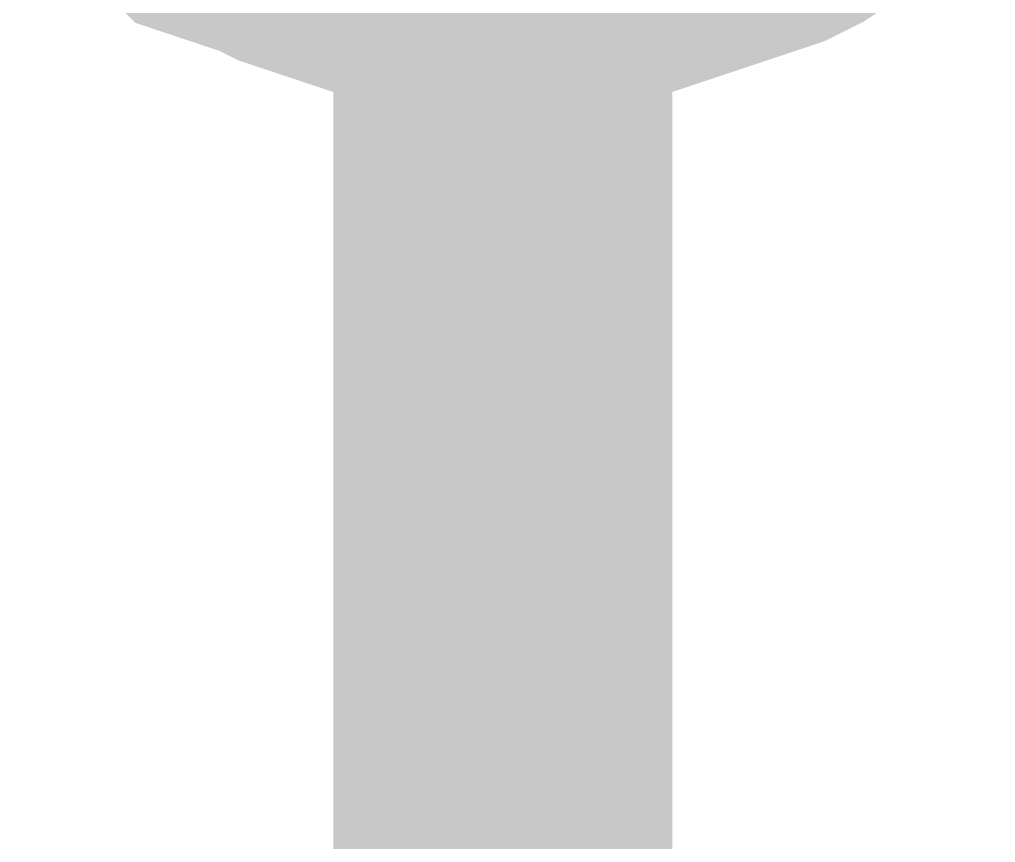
# Model space of a CAD drawing. Header units: inches. Extents: x 0 to 431, y 0 to 297.
# Drawn here: x 86.796 to 87.659, y 97.689 to 98.417 of the extents above; entities that cross this region are included whole.
import ezdxf

# ---------------------------------------------------------------- set-up
doc = ezdxf.new("R2010")
doc.units = ezdxf.units.IN
doc.layers.add('Sheet', color=255, linetype='Continuous')

msp = doc.modelspace()

# ---------------------------------------------------------------- linework, layer by layer
at = {"layer": 'Sheet'}
for points in [[(87.22337, 93.91544, 0.29972, 0.29972, 0), (87.22337, 96.45279, 0.29972, 0.29972, 0), (87.22337, 98.99853, 0.29972, 0.29972, 0)], [(87.22337, 98.48602, 0.29972, 0.29972, 0), (87.19817, 98.48602, 0.29972, 0.29972, 0), (87.17296, 98.48602, 0.29972, 0.29972, 0), (87.14776, 98.49443, 0.29972, 0.29972, 0), (87.12256, 98.49443, 0.29972, 0.29972, 0), (87.09735, 98.50283, 0.29972, 0.29972, 0), (87.07215, 98.51123, 0.29972, 0.29972, 0), (87.04694, 98.51963, 0.29972, 0.29972, 0), (87.03014, 98.52803, 0.29972, 0.29972, 0), (87.00494, 98.53643, 0.29972, 0.29972, 0), (86.97973, 98.54484, 0.29972, 0.29972, 0), (86.96293, 98.56164, 0.29972, 0.29972, 0), (86.94613, 98.57004, 0.29972, 0.29972, 0)], [(87.22337, 98.48602, 0.29972, 0.29972, 0), (87.19817, 98.48602, 0.29972, 0.29972, 0), (87.17296, 98.48602, 0.29972, 0.29972, 0), (87.14776, 98.49443, 0.29972, 0.29972, 0), (87.12256, 98.49443, 0.29972, 0.29972, 0), (87.09735, 98.50283, 0.29972, 0.29972, 0), (87.07215, 98.51123, 0.29972, 0.29972, 0), (87.04694, 98.51963, 0.29972, 0.29972, 0), (87.03014, 98.52803, 0.29972, 0.29972, 0), (87.00494, 98.53643, 0.29972, 0.29972, 0), (86.97973, 98.54484, 0.29972, 0.29972, 0), (86.96293, 98.56164, 0.29972, 0.29972, 0), (86.94613, 98.57004, 0.29972, 0.29972, 0)], [(87.22337, 98.48602, 0.29972, 0.29972, 0), (87.19817, 98.48602, 0.29972, 0.29972, 0), (87.17296, 98.48602, 0.29972, 0.29972, 0), (87.14776, 98.49443, 0.29972, 0.29972, 0), (87.12256, 98.49443, 0.29972, 0.29972, 0), (87.09735, 98.50283, 0.29972, 0.29972, 0), (87.07215, 98.51123, 0.29972, 0.29972, 0), (87.04694, 98.51963, 0.29972, 0.29972, 0), (87.03014, 98.52803, 0.29972, 0.29972, 0), (87.00494, 98.53643, 0.29972, 0.29972, 0), (86.97973, 98.54484, 0.29972, 0.29972, 0), (86.96293, 98.56164, 0.29972, 0.29972, 0), (86.94613, 98.57004, 0.29972, 0.29972, 0)], [(87.22337, 98.48602, 0.29972, 0.29972, 0), (87.19817, 98.48602, 0.29972, 0.29972, 0), (87.17296, 98.48602, 0.29972, 0.29972, 0), (87.14776, 98.49443, 0.29972, 0.29972, 0), (87.12256, 98.49443, 0.29972, 0.29972, 0), (87.09735, 98.50283, 0.29972, 0.29972, 0), (87.07215, 98.51123, 0.29972, 0.29972, 0), (87.04694, 98.51963, 0.29972, 0.29972, 0), (87.03014, 98.52803, 0.29972, 0.29972, 0), (87.00494, 98.53643, 0.29972, 0.29972, 0), (86.97973, 98.54484, 0.29972, 0.29972, 0), (86.96293, 98.56164, 0.29972, 0.29972, 0), (86.94613, 98.57004, 0.29972, 0.29972, 0)], [(87.22337, 98.48602, 0.29972, 0.29972, 0), (87.19817, 98.48602, 0.29972, 0.29972, 0), (87.17296, 98.48602, 0.29972, 0.29972, 0), (87.14776, 98.49443, 0.29972, 0.29972, 0), (87.12256, 98.49443, 0.29972, 0.29972, 0), (87.09735, 98.50283, 0.29972, 0.29972, 0), (87.07215, 98.51123, 0.29972, 0.29972, 0), (87.04694, 98.51963, 0.29972, 0.29972, 0), (87.03014, 98.52803, 0.29972, 0.29972, 0), (87.00494, 98.53643, 0.29972, 0.29972, 0), (86.97973, 98.54484, 0.29972, 0.29972, 0), (86.96293, 98.56164, 0.29972, 0.29972, 0), (86.94613, 98.57004, 0.29972, 0.29972, 0)], [(87.22337, 98.48602, 0.29972, 0.29972, 0), (87.19817, 98.48602, 0.29972, 0.29972, 0), (87.17296, 98.48602, 0.29972, 0.29972, 0), (87.14776, 98.49443, 0.29972, 0.29972, 0), (87.12256, 98.49443, 0.29972, 0.29972, 0), (87.09735, 98.50283, 0.29972, 0.29972, 0), (87.07215, 98.51123, 0.29972, 0.29972, 0), (87.04694, 98.51963, 0.29972, 0.29972, 0), (87.03014, 98.52803, 0.29972, 0.29972, 0), (87.00494, 98.53643, 0.29972, 0.29972, 0), (86.97973, 98.54484, 0.29972, 0.29972, 0), (86.96293, 98.56164, 0.29972, 0.29972, 0), (86.94613, 98.57004, 0.29972, 0.29972, 0)], [(87.22337, 98.48602, 0.29972, 0.29972, 0), (87.19817, 98.48602, 0.29972, 0.29972, 0), (87.17296, 98.48602, 0.29972, 0.29972, 0), (87.14776, 98.49443, 0.29972, 0.29972, 0), (87.12256, 98.49443, 0.29972, 0.29972, 0), (87.09735, 98.50283, 0.29972, 0.29972, 0), (87.07215, 98.51123, 0.29972, 0.29972, 0), (87.04694, 98.51963, 0.29972, 0.29972, 0), (87.03014, 98.52803, 0.29972, 0.29972, 0), (87.00494, 98.53643, 0.29972, 0.29972, 0), (86.97973, 98.54484, 0.29972, 0.29972, 0), (86.96293, 98.56164, 0.29972, 0.29972, 0), (86.94613, 98.57004, 0.29972, 0.29972, 0)], [(87.50902, 98.57004, 0.29972, 0.29972, 0), (87.49222, 98.56164, 0.29972, 0.29972, 0), (87.46701, 98.54484, 0.29972, 0.29972, 0), (87.45021, 98.53643, 0.29972, 0.29972, 0), (87.42501, 98.52803, 0.29972, 0.29972, 0), (87.3998, 98.51963, 0.29972, 0.29972, 0), (87.3746, 98.51123, 0.29972, 0.29972, 0), (87.34939, 98.50283, 0.29972, 0.29972, 0), (87.32419, 98.49443, 0.29972, 0.29972, 0), (87.29898, 98.49443, 0.29972, 0.29972, 0), (87.27378, 98.48602, 0.29972, 0.29972, 0), (87.24858, 98.48602, 0.29972, 0.29972, 0), (87.22337, 98.48602, 0.29972, 0.29972, 0)], [(87.50902, 98.57004, 0.29972, 0.29972, 0), (87.49222, 98.56164, 0.29972, 0.29972, 0), (87.46701, 98.54484, 0.29972, 0.29972, 0), (87.45021, 98.53643, 0.29972, 0.29972, 0), (87.42501, 98.52803, 0.29972, 0.29972, 0), (87.3998, 98.51963, 0.29972, 0.29972, 0), (87.3746, 98.51123, 0.29972, 0.29972, 0), (87.34939, 98.50283, 0.29972, 0.29972, 0), (87.32419, 98.49443, 0.29972, 0.29972, 0), (87.29898, 98.49443, 0.29972, 0.29972, 0), (87.27378, 98.48602, 0.29972, 0.29972, 0), (87.24858, 98.48602, 0.29972, 0.29972, 0), (87.22337, 98.48602, 0.29972, 0.29972, 0)], [(87.50902, 98.57004, 0.29972, 0.29972, 0), (87.49222, 98.56164, 0.29972, 0.29972, 0), (87.46701, 98.54484, 0.29972, 0.29972, 0), (87.45021, 98.53643, 0.29972, 0.29972, 0), (87.42501, 98.52803, 0.29972, 0.29972, 0), (87.3998, 98.51963, 0.29972, 0.29972, 0), (87.3746, 98.51123, 0.29972, 0.29972, 0), (87.34939, 98.50283, 0.29972, 0.29972, 0), (87.32419, 98.49443, 0.29972, 0.29972, 0), (87.29898, 98.49443, 0.29972, 0.29972, 0), (87.27378, 98.48602, 0.29972, 0.29972, 0), (87.24858, 98.48602, 0.29972, 0.29972, 0), (87.22337, 98.48602, 0.29972, 0.29972, 0)], [(87.50902, 98.57004, 0.29972, 0.29972, 0), (87.49222, 98.56164, 0.29972, 0.29972, 0), (87.46701, 98.54484, 0.29972, 0.29972, 0), (87.45021, 98.53643, 0.29972, 0.29972, 0), (87.42501, 98.52803, 0.29972, 0.29972, 0), (87.3998, 98.51963, 0.29972, 0.29972, 0), (87.3746, 98.51123, 0.29972, 0.29972, 0), (87.34939, 98.50283, 0.29972, 0.29972, 0), (87.32419, 98.49443, 0.29972, 0.29972, 0), (87.29898, 98.49443, 0.29972, 0.29972, 0), (87.27378, 98.48602, 0.29972, 0.29972, 0), (87.24858, 98.48602, 0.29972, 0.29972, 0), (87.22337, 98.48602, 0.29972, 0.29972, 0)], [(87.50902, 98.57004, 0.29972, 0.29972, 0), (87.49222, 98.56164, 0.29972, 0.29972, 0), (87.46701, 98.54484, 0.29972, 0.29972, 0), (87.45021, 98.53643, 0.29972, 0.29972, 0), (87.42501, 98.52803, 0.29972, 0.29972, 0), (87.3998, 98.51963, 0.29972, 0.29972, 0), (87.3746, 98.51123, 0.29972, 0.29972, 0), (87.34939, 98.50283, 0.29972, 0.29972, 0), (87.32419, 98.49443, 0.29972, 0.29972, 0), (87.29898, 98.49443, 0.29972, 0.29972, 0), (87.27378, 98.48602, 0.29972, 0.29972, 0), (87.24858, 98.48602, 0.29972, 0.29972, 0), (87.22337, 98.48602, 0.29972, 0.29972, 0)], [(87.50902, 98.57004, 0.29972, 0.29972, 0), (87.49222, 98.56164, 0.29972, 0.29972, 0), (87.46701, 98.54484, 0.29972, 0.29972, 0), (87.45021, 98.53643, 0.29972, 0.29972, 0), (87.42501, 98.52803, 0.29972, 0.29972, 0), (87.3998, 98.51963, 0.29972, 0.29972, 0), (87.3746, 98.51123, 0.29972, 0.29972, 0), (87.34939, 98.50283, 0.29972, 0.29972, 0), (87.32419, 98.49443, 0.29972, 0.29972, 0), (87.29898, 98.49443, 0.29972, 0.29972, 0), (87.27378, 98.48602, 0.29972, 0.29972, 0), (87.24858, 98.48602, 0.29972, 0.29972, 0), (87.22337, 98.48602, 0.29972, 0.29972, 0)], [(87.50902, 98.57004, 0.29972, 0.29972, 0), (87.49222, 98.56164, 0.29972, 0.29972, 0), (87.46701, 98.54484, 0.29972, 0.29972, 0), (87.45021, 98.53643, 0.29972, 0.29972, 0), (87.42501, 98.52803, 0.29972, 0.29972, 0), (87.3998, 98.51963, 0.29972, 0.29972, 0), (87.3746, 98.51123, 0.29972, 0.29972, 0), (87.34939, 98.50283, 0.29972, 0.29972, 0), (87.32419, 98.49443, 0.29972, 0.29972, 0), (87.29898, 98.49443, 0.29972, 0.29972, 0), (87.27378, 98.48602, 0.29972, 0.29972, 0), (87.24858, 98.48602, 0.29972, 0.29972, 0), (87.22337, 98.48602, 0.29972, 0.29972, 0)]]:
    msp.add_lwpolyline(points, format="xyseb", dxfattribs=at)

doc.saveas('drawing.dxf')
